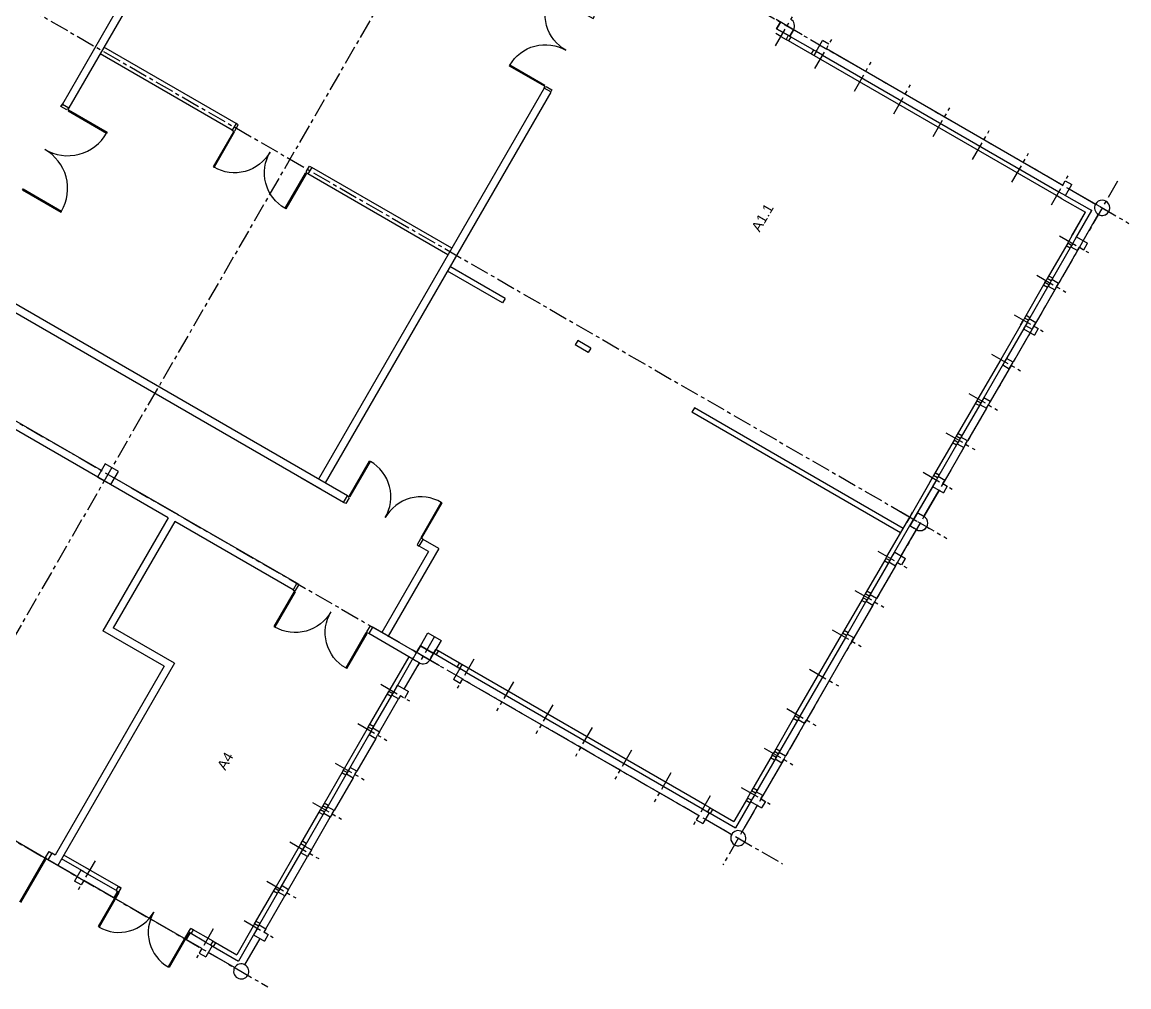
# Model space of a CAD drawing. Extents: x 1614 to 26454, y 2920 to 16595.
# Drawn here: x 9654 to 11844, y 3448 to 5356 of the extents above; entities that cross this region are included whole.
import ezdxf

# ---------------------------------------------------------------- set-up
doc = ezdxf.new("R2010")
doc.units = 0
doc.header["$MEASUREMENT"] = 0
doc.linetypes.add('AXES', pattern=[2, 1.25, -0.25, 0.25, -0.25])
doc.layers.get('0').update_dxf_attribs({"linetype": 'CONTINUOUS'})
for name, color, linetype in [('BA_APPUI_FENETRE', 140, 'CONTINUOUS'), ('BA_AXE_TRAME', 253, 'AXES'), ('BA_DOUBLAGE', 134, 'CONTINUOUS'), ('BA_MENUIS_EXTERIEURE', 6, 'CONTINUOUS'), ('BA_MENUIS_INTERIEURE', 202, 'CONTINUOUS'), ('BA_SEUIL', 140, 'CONTINUOUS'), ('BA_STRUCTURE', 5, 'CONTINUOUS'), ('TXT_REP_PIECE', 3, 'CONTINUOUS')]:
    doc.layers.add(name, color=color, linetype=linetype)

# ---------------------------------------------------------------- blocks, each defined once
blk = doc.blocks.new('baie1')
at = {"layer": 'BA_APPUI_FENETRE'}
blk.add_line((7.5, -5), (82.5, -5), dxfattribs=at)
at = {"layer": 'BA_DOUBLAGE'}
for p, q in [((4.5, 19), (0, 19)), ((85.5, 19), (90, 19))]:
    blk.add_line(p, q, dxfattribs=at)
at = {"layer": 'BA_MENUIS_EXTERIEURE'}
for p, q in [((4.5, 19), (85.5, 19)), ((4.5, 10), (4.5, 19)), ((4.5, 10), (85.5, 10)), ((10.5, 10), (10.5, 19)), ((79.5, 10), (79.5, 19)), ((85.5, 10), (85.5, 19))]:
    blk.add_line(p, q, dxfattribs=at)
at = {"layer": 'BA_STRUCTURE'}
for points in [[(0, 10), (7.5, 10), (7.5, -5), (0, -5)], [(90, -5), (82.5, -5), (82.5, 10), (90, 10)]]:
    blk.add_lwpolyline(points, dxfattribs=at)
blk = doc.blocks.new('P160_15')
for p, q in [((3.5, 16.5), (3.5, 96.5)), ((3.5, 96.5), (5.5, 96.5)), ((5.5, 16.5), (5.5, 96.6)), ((167.5, 16.5), (167.5, 96.6)), ((169.5, 96.5), (167.5, 96.5)), ((169.5, 16.5), (169.5, 96.5)), ((0, 0), (0, 15)), ((0, 15), (3.5, 15)), ((5, 0), (0, 0)), ((3.5, 16.5), (5.5, 16.5)), ((3.5, 15), (3.5, 13.5)), ((3.5, 13.5), (5, 13.5)), ((5, 13.5), (5, 0)), ((169.5, 16.5), (167.5, 16.5)), ((168, 13.5), (168, 0)), ((169.5, 13.5), (168, 13.5)), ((168, 0), (173, 0)), ((169.5, 15), (169.5, 13.5)), ((173, 15), (169.5, 15)), ((173, 0), (173, 15))]:
    blk.add_line(p, q)
for centre, radius, start, end in [((5.6, 15.7), 80.9, 359.5039, 90.0499), ((167.4, 15.7), 80.9, 89.9501, 180.4961), ((5, 13.5), 0, 270, 0), ((5.5, 16.5), 0, 270, 0), ((167.5, 16.5), 0, 180, 270), ((168, 13.5), 0, 180, 270)]:
    blk.add_arc(centre, radius, start, end)

msp = doc.modelspace()

# ---------------------------------------------------------------- linework, layer by layer
at = {"layer": 'BA_APPUI_FENETRE'}
for p, q in [((11197.6, 5331.2), (11145.6, 5361.1)), ((11725.9, 5026.2), (11777.8, 4996.1)), ((11753.4, 4923.7), (11783.3, 4975.7)), ((11753.4, 4923.7), (11783.3, 4975.7)), ((11742.1, 4904.2), (11659.6, 4761.3)), ((11652.1, 4748.4), (11614.6, 4683.4)), ((11607.1, 4670.4), (11569.6, 4605.5)), ((11468.4, 4430.1), (11438.3, 4378.2)), ((11438.3, 4378.2), (11468.3, 4430.1)), ((11393.4, 4300.2), (11423.3, 4352.2)), ((10347.7, 4159.1), (10399.7, 4129.2)), ((10399.7, 4129.2), (10347.8, 4159.2)), ((10477.6, 4084.1), (10425.7, 4114.2)), ((10409.8, 4036.6), (10439.8, 4088.6)), ((10353.6, 3939.2), (10316.1, 3874.3)), ((10308.6, 3861.3), (10271.1, 3796.3)), ((11108.4, 3806.6), (11078.3, 3754.6)), ((10226.1, 3718.4), (10263.6, 3783.3)), ((11005.9, 3779.1), (11057.9, 3749.2)), ((10181.1, 3640.4), (10218.6, 3705.4)), ((9704.1, 3699.3), (9769.1, 3661.8)), ((9762.6, 3665.6), (9724.5, 3687.6)), ((9978.2, 3541.1), (9835.3, 3623.6)), ((10094.8, 3491.1), (10124.8, 3543)), ((10074.3, 3485.6), (10022.4, 3515.6))]:
    msp.add_line(p, q, dxfattribs=at)
at = {"layer": 'BA_AXE_TRAME', "ltscale": 30}
for p, q in [((11631.6, 7592.9), (9414.5, 3752.7)), ((9395.3, 6371.8), (11843.8, 4958.1)), ((9035.3, 5748.2), (11483.8, 4334.6)), ((11144.8, 5309.6), (11177.9, 5366.9)), ((11222.7, 5264.6), (11255.8, 5321.9)), ((11222.7, 5264.6), (11255.8, 5321.9)), ((11300.7, 5219.6), (11333.7, 5276.9)), ((8519.4, 5214.7), (11158.4, 3691.1)), ((11378.6, 5174.6), (11411.7, 5231.9)), ((11378.6, 5174.6), (11411.7, 5231.9)), ((11456.5, 5129.6), (11489.6, 5186.9)), ((11534.5, 5084.6), (11567.6, 5141.9)), ((11612.4, 5039.6), (11645.5, 5096.9)), ((11821.4, 5041.6), (11040.3, 3688.7)), ((11690.4, 4994.6), (11723.5, 5051.9)), ((11751.8, 5011.2), (11809.1, 4978.1)), ((11751.8, 5011.2), (11809.1, 4978.1)), ((11751.8, 5011.2), (11809.1, 4978.1)), ((11706.8, 4933.3), (11764.1, 4900.2)), ((11706.8, 4933.3), (11764.1, 4900.2)), ((11722.8, 4918.8), (11725.1, 4922.7)), ((11661.8, 4855.3), (11719.1, 4822.2)), ((11616.8, 4777.4), (11674.1, 4744.3)), ((11616.8, 4777.4), (11674.1, 4744.3)), ((11571.8, 4699.5), (11629.1, 4666.4)), ((11526.8, 4621.5), (11584.1, 4588.4)), ((11481.8, 4543.6), (11539.1, 4510.5)), ((11436.8, 4465.6), (11494.1, 4432.5)), ((8412.7, 4444.9), (10140.2, 3447.5)), ((11391.8, 4387.7), (11449.1, 4354.6)), ((11346.8, 4309.7), (11404.1, 4276.6)), ((11346.8, 4309.7), (11404.1, 4276.6)), ((11301.8, 4231.8), (11359.1, 4198.7)), ((10469.9, 4140.7), (10436.8, 4083.3)), ((11256.8, 4153.9), (11314.1, 4120.8)), ((11256.8, 4153.9), (11314.1, 4120.8)), ((10547.8, 4095.7), (10514.7, 4038.3)), ((10547.8, 4095.7), (10514.7, 4038.3)), ((11211.8, 4075.9), (11269.1, 4042.8)), ((10363.3, 4046.2), (10420.6, 4013.1)), ((10625.8, 4050.7), (10592.7, 3993.3)), ((10703.7, 4005.7), (10670.6, 3948.3)), ((10703.7, 4005.7), (10670.6, 3948.3)), ((11166.8, 3998), (11224.1, 3964.9)), ((10318.3, 3968.3), (10375.6, 3935.2)), ((10318.3, 3968.3), (10375.6, 3935.2)), ((10318.3, 3968.3), (10375.6, 3935.2)), ((10781.6, 3960.7), (10748.5, 3903.3)), ((11121.8, 3920), (11179.1, 3886.9)), ((10859.6, 3915.7), (10826.5, 3858.3)), ((10273.3, 3890.3), (10330.6, 3857.2)), ((10273.3, 3890.3), (10330.6, 3857.2)), ((10937.5, 3870.7), (10904.4, 3813.3)), ((11076.8, 3842.1), (11134.1, 3809)), ((10228.3, 3812.4), (10285.6, 3779.3)), ((10228.3, 3812.4), (10285.6, 3779.3)), ((11015.5, 3825.7), (10982.4, 3768.3)), ((10183.3, 3734.4), (10240.6, 3701.3)), ((9798.1, 3697.1), (9765, 3639.8)), ((9798.1, 3697.1), (9765, 3639.8)), ((9798.1, 3697.1), (9765, 3639.8)), ((10138.3, 3656.5), (10195.6, 3623.4)), ((10093.3, 3578.6), (10150.6, 3545.5)), ((10031.9, 3562.1), (9998.8, 3504.8))]:
    msp.add_line(p, q, dxfattribs=at)
at = {"layer": 'BA_DOUBLAGE'}
for p, q in [((11155.3, 5327.9), (11145.2, 5333.7)), ((11155.3, 5327.9), (11145.2, 5333.7)), ((11155.3, 5327.9), (11145.2, 5333.7)), ((11155.3, 5327.9), (11165.4, 5322)), ((11155.3, 5327.9), (11165.4, 5322)), ((11155.3, 5327.9), (11165.4, 5322)), ((11155.3, 5327.9), (11165.4, 5322)), ((11155.3, 5327.9), (11165.4, 5322)), ((11711.3, 5006.9), (11700.9, 5012.9)), ((11731.1, 4933.1), (11725.1, 4922.7)), ((11629.1, 4756.5), (11635.1, 4766.8)), ((11632.8, 4763), (11635.1, 4766.8)), ((11449.1, 4444.7), (11455.1, 4455.1)), ((11410.1, 4377.1), (11415.9, 4387.2)), ((11410.1, 4377.1), (11415.9, 4387.2)), ((11410.1, 4377.1), (11415.9, 4387.2)), ((11410.1, 4377.1), (11404.2, 4367)), ((11410.1, 4377.1), (11404.2, 4367)), ((11410.1, 4377.1), (11404.2, 4367)), ((11410.1, 4377.1), (11404.2, 4367)), ((11410.1, 4377.1), (11404.2, 4367)), ((10334.3, 3953.8), (10336.5, 3957.7)), ((10289.3, 3875.9), (10291.5, 3879.8)), ((10293.8, 3883.7), (10291.5, 3879.8)), ((11089.1, 3821.1), (11095.1, 3831.5)), ((10244.3, 3797.9), (10246.5, 3801.8)), ((10248.8, 3805.7), (10246.5, 3801.8)), ((11015.3, 3801.4), (11004.9, 3807.4)), ((9777.2, 3684.8), (9787.6, 3678.8)), ((10158.8, 3649.8), (10156.5, 3645.9)), ((10105.5, 3557.6), (10111.5, 3568)), ((10031.8, 3537.8), (10021.4, 3543.8))]:
    msp.add_line(p, q, dxfattribs=at)
at = {"layer": 'BA_MENUIS_EXTERIEURE'}
for p, q in [((11169.9, 5329.8), (11165.4, 5322)), ((11700.9, 5012.9), (11165.4, 5322)), ((11227.4, 5296.7), (11169.9, 5329.8)), ((11175.1, 5326.8), (11170.6, 5319)), ((11219.6, 5301.2), (11215.1, 5293.4)), ((11224.8, 5298.2), (11220.3, 5290.4)), ((11711.3, 5006.9), (11758.1, 4979.9)), ((11715.8, 5014.7), (11770.4, 4983.2)), ((11731.1, 4933.1), (11758.1, 4979.9)), ((11732.6, 4935.7), (11758.1, 4979.9)), ((11738.9, 4928.6), (11770.4, 4983.2)), ((11770.4, 4983.2), (11762.6, 4987.7)), ((11635.1, 4766.8), (11590.1, 4688.9)), ((11642.9, 4762.3), (11597.9, 4684.4)), ((11590.1, 4688.9), (11545.1, 4611)), ((11597.9, 4684.4), (11552.9, 4606.5)), ((11455.1, 4455.1), (11410.1, 4377.1)), ((11462.9, 4450.6), (11417.9, 4372.6)), ((11465.1, 4454.5), (11457.3, 4459)), ((11468.1, 4459.7), (11460.3, 4464.2)), ((11449.1, 4444.7), (11410.1, 4377.1)), ((11456.9, 4440.2), (11417.9, 4372.6)), ((11365.1, 4299.2), (11410.1, 4377.1)), ((11372.9, 4294.7), (11417.9, 4372.6)), ((11185.1, 3987.4), (11275.1, 4143.3)), ((10419, 4100.6), (10381.5, 4035.7)), ((10387.1, 4027.3), (10428.5, 4099)), ((10426.8, 4096.1), (10419, 4100.6)), ((10522.4, 4075.6), (10464.9, 4108.8)), ((10467.7, 4107.2), (10472.2, 4114.9)), ((11004.9, 3807.4), (10472.2, 4114.9)), ((10472.9, 4104.2), (10477.4, 4111.9)), ((10514.6, 4080.1), (10519.1, 4087.9)), ((10519.8, 4077.1), (10524.3, 4084.9)), ((10338.8, 3961.6), (10289.3, 3875.9)), ((10346.6, 3957.1), (10297.1, 3871.4)), ((10289.3, 3875.9), (10248.8, 3805.7)), ((10297.1, 3871.4), (10256.6, 3801.2)), ((10294.1, 3866.2), (10286.3, 3870.7)), ((10297.1, 3871.4), (10289.3, 3875.9)), ((10259.6, 3806.4), (10251.8, 3810.9)), ((11089.1, 3821.1), (11062.1, 3774.4)), ((11096.9, 3816.6), (11065.4, 3762.1)), ((11093.9, 3811.5), (11086.1, 3816)), ((11096.9, 3816.6), (11089.1, 3821.1)), ((10205.3, 3730.4), (10244.3, 3797.9)), ((10211.6, 3723.3), (10252.1, 3793.4)), ((10249.1, 3788.2), (10241.3, 3792.7)), ((10252.1, 3793.4), (10244.3, 3797.9)), ((10256.6, 3801.2), (10248.8, 3805.7)), ((11010.8, 3793.6), (11015.3, 3801.4)), ((11010.8, 3793.6), (11065.4, 3762.1)), ((11015.3, 3801.4), (11062.1, 3774.4)), ((11016, 3790.6), (11020.5, 3798.4)), ((10154.3, 3642), (10205.3, 3730.4)), ((10162.1, 3637.5), (10213.1, 3725.9)), ((10213.1, 3725.9), (10205.3, 3730.4)), ((10216.1, 3731.1), (10208.3, 3735.6)), ((9844.7, 3645.8), (9736.5, 3708.3)), ((9776.6, 3674.8), (9732, 3700.6)), ((9840.2, 3638.1), (9844.7, 3645.8)), ((9840.2, 3638.1), (9845.4, 3635.1)), ((9841.2, 3637.5), (9844.1, 3635.8)), ((9844.7, 3645.8), (9849.9, 3642.8)), ((9845.4, 3635.1), (9849.9, 3642.8)), ((9849.9, 3642.8), (9845.7, 3645.3)), ((9846.1, 3636.3), (9849.9, 3642.8)), ((9843.4, 3634.5), (9804.4, 3566.9)), ((9845.1, 3633.5), (9806, 3565.9)), ((9843.4, 3634.5), (9845.1, 3633.5)), ((10113.8, 3571.9), (10078.5, 3510.8)), ((9804.4, 3566.9), (9806.1, 3566)), ((9981.9, 3554.5), (9942.9, 3486.9)), ((9983.6, 3553.6), (9944.6, 3486)), ((9983.6, 3553.6), (9981.9, 3554.5)), ((9983.1, 3555.6), (9987.6, 3563.3)), ((9988.3, 3552.6), (9983.1, 3555.6)), ((9983.8, 3556.8), (9987.6, 3563.3)), ((9987.3, 3553.1), (9984.4, 3554.8)), ((10031.8, 3537.8), (9987.6, 3563.3)), ((9992.8, 3560.3), (9987.6, 3563.3)), ((9987.6, 3563.3), (9991.8, 3560.9)), ((9988.3, 3552.6), (9992.8, 3560.3)), ((10121.6, 3567.4), (10081.8, 3498.6)), ((10027.3, 3530.1), (10031.8, 3537.8)), ((10027.3, 3530.1), (10081.8, 3498.6)), ((10031.8, 3537.8), (10078.5, 3510.8)), ((10032.5, 3527.1), (10037, 3534.8)), ((9944.6, 3486), (9942.9, 3487))]:
    msp.add_line(p, q, dxfattribs=at)
for centre, radius, start, end in [((9846.1, 3636.3), 0, 330, 60), ((9845.1, 3633.5), 0, 330, 60), ((9845.6, 3634.2), 78.9, 239.9501, 330.4961), ((9982.3, 3555.2), 78.9, 149.5039, 240.0499), ((9981.9, 3554.5), 0, 60, 150), ((9983.8, 3556.8), 0, 60, 150)]:
    msp.add_arc(centre, radius, start, end, dxfattribs=at)
at = {"layer": 'BA_MENUIS_INTERIEURE'}
for p, q in [((9734.7, 5196.5), (9730.6, 5189.3)), ((9730.6, 5189.3), (9733.4, 5194.1)), ((9733.4, 5194.1), (9746.3, 5186.6)), ((9742.2, 5182.7), (9730.6, 5189.3)), ((9743, 5184.1), (9742.2, 5182.7)), ((9744.4, 5183.3), (9743, 5184.1)), ((9746.3, 5186.6), (9744.4, 5183.3)), ((9745.8, 5182.4), (9744.7, 5180.5)), ((9744.7, 5180.5), (9821.1, 5136.5)), ((9745.8, 5182.4), (9822, 5138.4)), ((9822, 5138.4), (9820.9, 5136.5)), ((9654.6, 5024.3), (9655.7, 5026.2)), ((9654.6, 5024.3), (9730.8, 4980.3)), ((9655.7, 5026.2), (9732, 4982.2)), ((9730.8, 4980.3), (9731.9, 4982.2)), ((10604.4, 4800.7), (10495.2, 4863.7)), ((10609.4, 4809.4), (10500.2, 4872.4)), ((10609.4, 4809.4), (10604.4, 4800.7)), ((10753.1, 4726.4), (10748.1, 4717.7)), ((10774.1, 4702.7), (10748.1, 4717.7)), ((10779.1, 4711.4), (10753.1, 4726.4)), ((10779.1, 4711.4), (10774.1, 4702.7)), ((10984.3, 4592.9), (10979.3, 4584.2)), ((11392.1, 4346), (10979.3, 4584.2)), ((11397.1, 4354.6), (10984.3, 4592.9)), ((9700.4, 3703.6), (9707, 3715)), ((9702, 3702.7), (9700.4, 3703.6)), ((9701.1, 3701.1), (9702, 3702.7)), ((9704.8, 3698.9), (9701.1, 3701.1)), ((9712.3, 3711.9), (9704.8, 3698.9)), ((9707, 3715), (9712.3, 3711.9)), ((9698, 3700.7), (9648.7, 3615.2)), ((9700.1, 3699.5), (9650.9, 3614.1)), ((9700.1, 3699.5), (9698, 3700.7))]:
    msp.add_line(p, q, dxfattribs=at)
for centre, radius, start, end in [((9742.2, 5182.7), 0, 150, 240), ((9744.7, 5180.5), 0, 150, 240), ((9743.9, 5180.9), 89, 239.5039, 330.0499), ((9654.9, 5026.7), 89, 329.9501, 60.4961), ((9655.7, 5026.2), 0, 60, 150), ((9700.4, 3703.6), 0, 60, 150), ((9698, 3700.7), 0, 60, 150)]:
    msp.add_arc(centre, radius, start, end, dxfattribs=at)
at = {"layer": 'BA_SEUIL'}
msp.add_line((9704.8, 3698.9), (9520.2, 3805.5), dxfattribs=at)
at = {"layer": 'BA_STRUCTURE'}
for p, q in [((9988.3, 5635.6), (9733.4, 5194.1)), ((10001.3, 5628.1), (9746.3, 5186.6)), ((11146.8, 5343.2), (11154.4, 5356.2)), ((11146.8, 5343.2), (11154.4, 5356.2)), ((11154.3, 5356.2), (11146.8, 5343.2)), ((11151.8, 5351.8), (11146.8, 5343.2)), ((11151.8, 5351.8), (11146.8, 5343.2)), ((11151.8, 5351.8), (11146.8, 5343.2)), ((11146.8, 5343.2), (11172.8, 5328.2)), ((11146.8, 5343.2), (11172.8, 5328.2)), ((11172.8, 5328.2), (11146.8, 5343.2)), ((11172.8, 5328.2), (11159.8, 5335.7)), ((11172.8, 5328.2), (11159.8, 5335.7)), ((11180.3, 5341.2), (11172.8, 5328.2)), ((11180.3, 5341.2), (11172.8, 5328.2)), ((11172.8, 5328.2), (11180.3, 5341.2)), ((11180.3, 5341.2), (11172.8, 5328.2)), ((11180.3, 5341.2), (11172.8, 5328.2)), ((11172.8, 5328.2), (11180.3, 5341.2)), ((11177.8, 5336.8), (11172.8, 5328.2)), ((11177.8, 5336.8), (11172.8, 5328.2)), ((11177.8, 5336.8), (11172.8, 5328.2)), ((11177.8, 5336.8), (11172.8, 5328.2)), ((11177.8, 5336.8), (11172.8, 5328.2)), ((11177.8, 5336.8), (11172.8, 5328.2)), ((10077.1, 5155.4), (9815.5, 5306.4)), ((11224.8, 5298.2), (11237.3, 5319.8)), ((11250.3, 5312.3), (11237.3, 5319.8)), ((11245.3, 5303.7), (11712.9, 5033.7)), ((10069.6, 5142.4), (9808, 5293.4)), ((11237.8, 5290.7), (11224.8, 5298.2)), ((11237.8, 5290.7), (11705.4, 5020.7)), ((10686.8, 5225.4), (10240.3, 4452.1)), ((10699.7, 5217.9), (10253.3, 4444.6)), ((10504, 4908.9), (10226.9, 5068.9)), ((10496.5, 4895.9), (10219.4, 5055.9)), ((11712.9, 5033.7), (11717.9, 5042.3)), ((11717.9, 5042.3), (11730.9, 5034.8)), ((11705.4, 5020.7), (11718.4, 5013.2)), ((11718.4, 5013.2), (11730.9, 5034.8)), ((11732.9, 4918.2), (11740.4, 4931.2)), ((11732.9, 4918.2), (11740.4, 4931.2)), ((11740.4, 4931.2), (11762, 4918.7)), ((11740.4, 4931.2), (11762, 4918.7)), ((11745.9, 4910.7), (11754.5, 4905.7)), ((11754.5, 4905.7), (11762, 4918.7)), ((10245.8, 4431.6), (9531.3, 4844.1)), ((10297.4, 4419.1), (9551.8, 4849.6)), ((11642.9, 4762.3), (11635.4, 4749.4)), ((11655.9, 4754.8), (11664.5, 4749.8)), ((11635.4, 4749.4), (11657, 4736.9)), ((11635.4, 4749.4), (11657, 4736.9)), ((11664.5, 4749.8), (11657, 4736.9)), ((9810.7, 4469.2), (9438.8, 4683.9)), ((9942.7, 4375.6), (9444.3, 4663.4)), ((9963.2, 4381.1), (9836.7, 4454.2)), ((10197.4, 4245.9), (9836.7, 4454.2)), ((10289.9, 4406.1), (10205.5, 4454.8)), ((11462.9, 4450.6), (11455.4, 4437.6)), ((11479.6, 4449.6), (11475.9, 4443.1)), ((11455.4, 4437.6), (11477, 4425.1)), ((11475.9, 4443.1), (11484.5, 4438.1)), ((11484.5, 4438.1), (11477, 4425.1)), ((11410.4, 4359.6), (11425.4, 4385.6)), ((11425.4, 4385.6), (11410.4, 4359.6)), ((11425.4, 4385.6), (11410.4, 4359.6)), ((11438.4, 4378.1), (11425.4, 4385.6)), ((11434, 4380.6), (11425.4, 4385.6)), ((11434, 4380.6), (11425.4, 4385.6)), ((11425.4, 4385.6), (11438.4, 4378.1)), ((11434, 4380.6), (11425.4, 4385.6)), ((11425.4, 4385.6), (11438.4, 4378.1)), ((11434, 4380.6), (11425.4, 4385.6)), ((9942.7, 4375.6), (9813.7, 4152.2)), ((9955.7, 4368.1), (9834.2, 4157.7)), ((10189.9, 4232.9), (9955.7, 4368.1)), ((11410.4, 4359.6), (11417.9, 4372.6)), ((11410.4, 4359.6), (11417.9, 4372.6)), ((11410.4, 4359.6), (11423.4, 4352.1)), ((11419, 4354.6), (11410.4, 4359.6)), ((11419, 4354.6), (11410.4, 4359.6)), ((11423.4, 4352.1), (11410.4, 4359.6)), ((11419, 4354.6), (11410.4, 4359.6)), ((11419, 4354.6), (11410.4, 4359.6)), ((11419, 4354.6), (11410.4, 4359.6)), ((11419, 4354.6), (11410.4, 4359.6)), ((11423.4, 4352.1), (11410.4, 4359.6)), ((11410.4, 4359.6), (11423.4, 4352.1)), ((11423.4, 4352.1), (11410.4, 4359.6)), ((11423.4, 4352.1), (11410.4, 4359.6)), ((10478.4, 4314.6), (10378.4, 4141.4)), ((10457.9, 4309.1), (10439.7, 4319.6)), ((10478.4, 4314.6), (10447.2, 4332.6)), ((10457.9, 4309.1), (10365.4, 4148.9)), ((11372.9, 4294.7), (11380.4, 4307.7)), ((11380.4, 4307.7), (11402, 4295.2)), ((11394.5, 4282.2), (11402, 4295.2)), ((9935, 4082.2), (9813.7, 4152.2)), ((9955.5, 4087.7), (9834.2, 4157.7)), ((10426.8, 4096.1), (10339.7, 4146.4)), ((10480.2, 4082.6), (10347.2, 4159.4)), ((10434.3, 4109.1), (10441.8, 4122.1)), ((10441.8, 4122.1), (10434.3, 4109)), ((10441.8, 4122.1), (10434.3, 4109)), ((10436.8, 4113.4), (10441.8, 4122.1)), ((10436.8, 4113.4), (10441.8, 4122.1)), ((10436.8, 4113.4), (10441.8, 4122.1)), ((10467.8, 4107.1), (10441.8, 4122.1)), ((10441.8, 4122.1), (10467.8, 4107.1)), ((10441.8, 4122.1), (10467.8, 4107.1)), ((11282.9, 4138.8), (11192.9, 3982.9)), ((11295.9, 4131.3), (11205.9, 3975.4)), ((10426.8, 4096.1), (10434.3, 4109.1)), ((10426.8, 4096.1), (10434.3, 4109.1)), ((10426.8, 4096.1), (10439.9, 4088.6)), ((10435.5, 4091.1), (10426.8, 4096.1)), ((10435.5, 4091.1), (10426.8, 4096.1)), ((10439.8, 4088.6), (10426.8, 4096.1)), ((10435.5, 4091.1), (10426.8, 4096.1)), ((10435.5, 4091.1), (10426.8, 4096.1)), ((10435.5, 4091.1), (10426.8, 4096.1)), ((10435.5, 4091.1), (10426.8, 4096.1)), ((10439.8, 4088.6), (10426.8, 4096.1)), ((10426.8, 4096.1), (10439.9, 4088.6)), ((10439.8, 4088.6), (10426.8, 4096.1)), ((10439.8, 4088.6), (10426.8, 4096.1)), ((10467.8, 4107.1), (10454.8, 4114.6)), ((10467.8, 4107.1), (10454.8, 4114.6)), ((10467.8, 4107.1), (10460.3, 4094)), ((10460.3, 4094.1), (10467.8, 4107.1)), ((10460.3, 4094.1), (10467.8, 4107.1)), ((10467.8, 4107.1), (10460.3, 4094)), ((10460.3, 4094.1), (10467.8, 4107.1)), ((10460.3, 4094.1), (10467.8, 4107.1)), ((10462.8, 4098.4), (10467.8, 4107.1)), ((10462.8, 4098.4), (10467.8, 4107.1)), ((10462.8, 4098.4), (10467.8, 4107.1)), ((10462.8, 4098.4), (10467.8, 4107.1)), ((10462.8, 4098.4), (10467.8, 4107.1)), ((10462.8, 4098.4), (10467.8, 4107.1)), ((9935, 4082.2), (9719, 3708.1)), ((9955.5, 4087.7), (9724.5, 3687.6)), ((10519.8, 4077.1), (10507.3, 4055.5)), ((10532.8, 4069.6), (10519.8, 4077.1)), ((10520.3, 4048), (10507.3, 4055.5)), ((10520.3, 4048), (10525.3, 4056.6)), ((10525.3, 4056.6), (10992.9, 3786.6)), ((10532.8, 4069.6), (11000.4, 3799.6)), ((10389.3, 4031.2), (10396.8, 4044.1)), ((10396.8, 4044.1), (10418.5, 4031.6)), ((10411, 4018.7), (10418.5, 4031.6)), ((11102.9, 3827), (11095.4, 3814.1)), ((11095.4, 3814.1), (11117, 3801.6)), ((11115.9, 3819.5), (11124.5, 3814.5)), ((11124.5, 3814.5), (11117, 3801.6)), ((11000.4, 3799.6), (11013.4, 3792.1)), ((11013.4, 3792.1), (11000.9, 3770.4)), ((10992.9, 3786.6), (10987.9, 3777.9)), ((10987.9, 3777.9), (11000.9, 3770.4)), ((9719, 3708.1), (9712.3, 3711.9)), ((9759.1, 3667.6), (9704.1, 3699.3)), ((9753.6, 3688.1), (9732, 3700.6)), ((9770.1, 3678.6), (9757.6, 3656.9)), ((9842.7, 3636.6), (9770.1, 3678.6)), ((9775.6, 3658.1), (9770.6, 3649.4)), ((9835.3, 3623.6), (9775.6, 3658.1)), ((9770.6, 3649.4), (9757.6, 3656.9)), ((9842.7, 3636.6), (9835.3, 3623.6)), ((9985.9, 3554), (9978.2, 3541.1)), ((10016.9, 3536.1), (9985.7, 3554.1)), ((10119.3, 3563.5), (10111.8, 3550.5)), ((10111.8, 3550.5), (10133.5, 3538)), ((10132.3, 3556), (10141, 3551)), ((10141, 3551), (10133.5, 3538)), ((10009.4, 3523.1), (9978.2, 3541.1)), ((10016.9, 3536.1), (10029.9, 3528.6)), ((10029.9, 3528.6), (10017.4, 3506.9)), ((10009.4, 3523.1), (10004.4, 3514.4)), ((10004.4, 3514.4), (10017.4, 3506.9))]:
    msp.add_line(p, q, dxfattribs=at)
for points in [[(11732.9, 4918.2), (11729.1, 4911.7), (11742.1, 4904.2), (11745.9, 4910.7)], [(11642.9, 4762.3), (11639.1, 4755.9), (11652.1, 4748.4), (11655.9, 4754.8)], [(11610.9, 4676.9), (11614.6, 4683.4), (11601.6, 4690.9), (11597.9, 4684.4)], [(11597.9, 4684.4), (11594.1, 4677.9), (11607.1, 4670.4), (11610.9, 4676.9)], [(11565.9, 4599), (11569.6, 4605.5), (11556.6, 4613), (11552.9, 4606.5)], [(10344.3, 3953.2), (10340.6, 3946.7), (10353.6, 3939.2), (10357.3, 3945.7)], [(10312.3, 3867.8), (10316.1, 3874.3), (10303.1, 3881.8), (10299.3, 3875.3)], [(10299.3, 3875.3), (10295.6, 3868.8), (10308.6, 3861.3), (10312.3, 3867.8)], [(10267.3, 3789.8), (10263.6, 3783.3), (10250.6, 3790.8), (10254.3, 3797.3)], [(10267.3, 3789.8), (10271.1, 3796.3), (10258.1, 3803.8), (10254.3, 3797.3)], [(10209.3, 3719.4), (10213.1, 3725.9), (10226.1, 3718.4), (10222.3, 3711.9)], [(10222.3, 3711.9), (10218.6, 3705.4), (10205.6, 3712.9), (10209.3, 3719.4)], [(10164.3, 3641.4), (10168.1, 3647.9), (10181.1, 3640.4), (10177.3, 3633.9)]]:
    msp.add_lwpolyline(points, dxfattribs=at)
for points in [[(9829.2, 4441.1), (9844.2, 4467.1), (9818.2, 4482.1), (9803.2, 4456.1)], [(10482.7, 4133.1), (10467.7, 4107.2), (10441.8, 4122.2), (10456.8, 4148.1)]]:
    msp.add_lwpolyline(points, close=True, dxfattribs=at)
for centre, start, end in [((11167.3, 5348.7), 150.0002, 150.3006), ((11167.3, 5348.7), 330.0016, 60.1511), ((11790.9, 4988.7), 150.3002, 60.2986), ((11790.9, 4988.7), 330.0016, 150.3006), ((11790.9, 4988.7), 239.701, 60), ((11790.9, 4988.7), 240, 60.299), ((11790.9, 4988.7), 240, 60.299), ((11430.9, 4365.1), 239.701, 60), ((11430.9, 4365.1), 240, 60.299), ((11430.9, 4365.1), 240, 60.299), ((10447.3, 4101.6), 149.6994, 149.9998), ((10447.3, 4101.6), 239.8489, 329.9984), ((11070.9, 3741.6), 149.6994, 329.9984), ((11070.9, 3741.6), 239.7014, 149.6998), ((10087.3, 3478.1), 60, 240), ((10087.3, 3478.1), 240, 60)]:
    msp.add_arc(centre, 15, start, end, dxfattribs=at)

# ---------------------------------------------------------------- block references
at = {"layer": 'BA_MENUIS_INTERIEURE', "xscale": -1}
for p, rotation in [((10786.2, 5367.8), 60.00000000000058), ((10077.1, 5155.4), 150.0000000000018), ((10197.4, 4245.9), 149.9999999999999)]:
    msp.add_blockref('P160_15', p, dxfattribs=dict(at, rotation=rotation))
at = {"layer": 'BA_MENUIS_INTERIEURE', "rotation": 330.000000009593}
msp.add_blockref('P160_15', (10289.9, 4406.1), dxfattribs=at)
at = {"layer": 'BA_STRUCTURE', "xscale": -1, "rotation": 60.00000002398756}
for p in [(11741.5, 4913.2), (11696.5, 4835.3), (11561.5, 4601.5), (11516.5, 4523.5), (11381.5, 4289.7), (11336.5, 4211.8), (11201.5, 3977.9), (11156.5, 3900)]:
    msp.add_blockref('baie1', p, dxfattribs=at)
at = {"layer": 'BA_STRUCTURE', "rotation": 60.00000000000043}
for p in [(10353, 3948.2), (10128, 3558.5)]:
    msp.add_blockref('baie1', p, dxfattribs=at)

# ---------------------------------------------------------------- texts
at = {"layer": 'TXT_REP_PIECE', "char_height": 20, "width": 224.767, "attachment_point": 5, "rotation": 60}
for s, insert in [('{\\fArial|b0|i0|c0|p34;A1.1}', (11118.8, 4969.5)), ('{\\fArial|b0|i0|c0|p34;A4}', (10055.7, 3894.3))]:
    msp.add_mtext(s, dxfattribs=dict(at, insert=insert))

doc.saveas('drawing.dxf')
